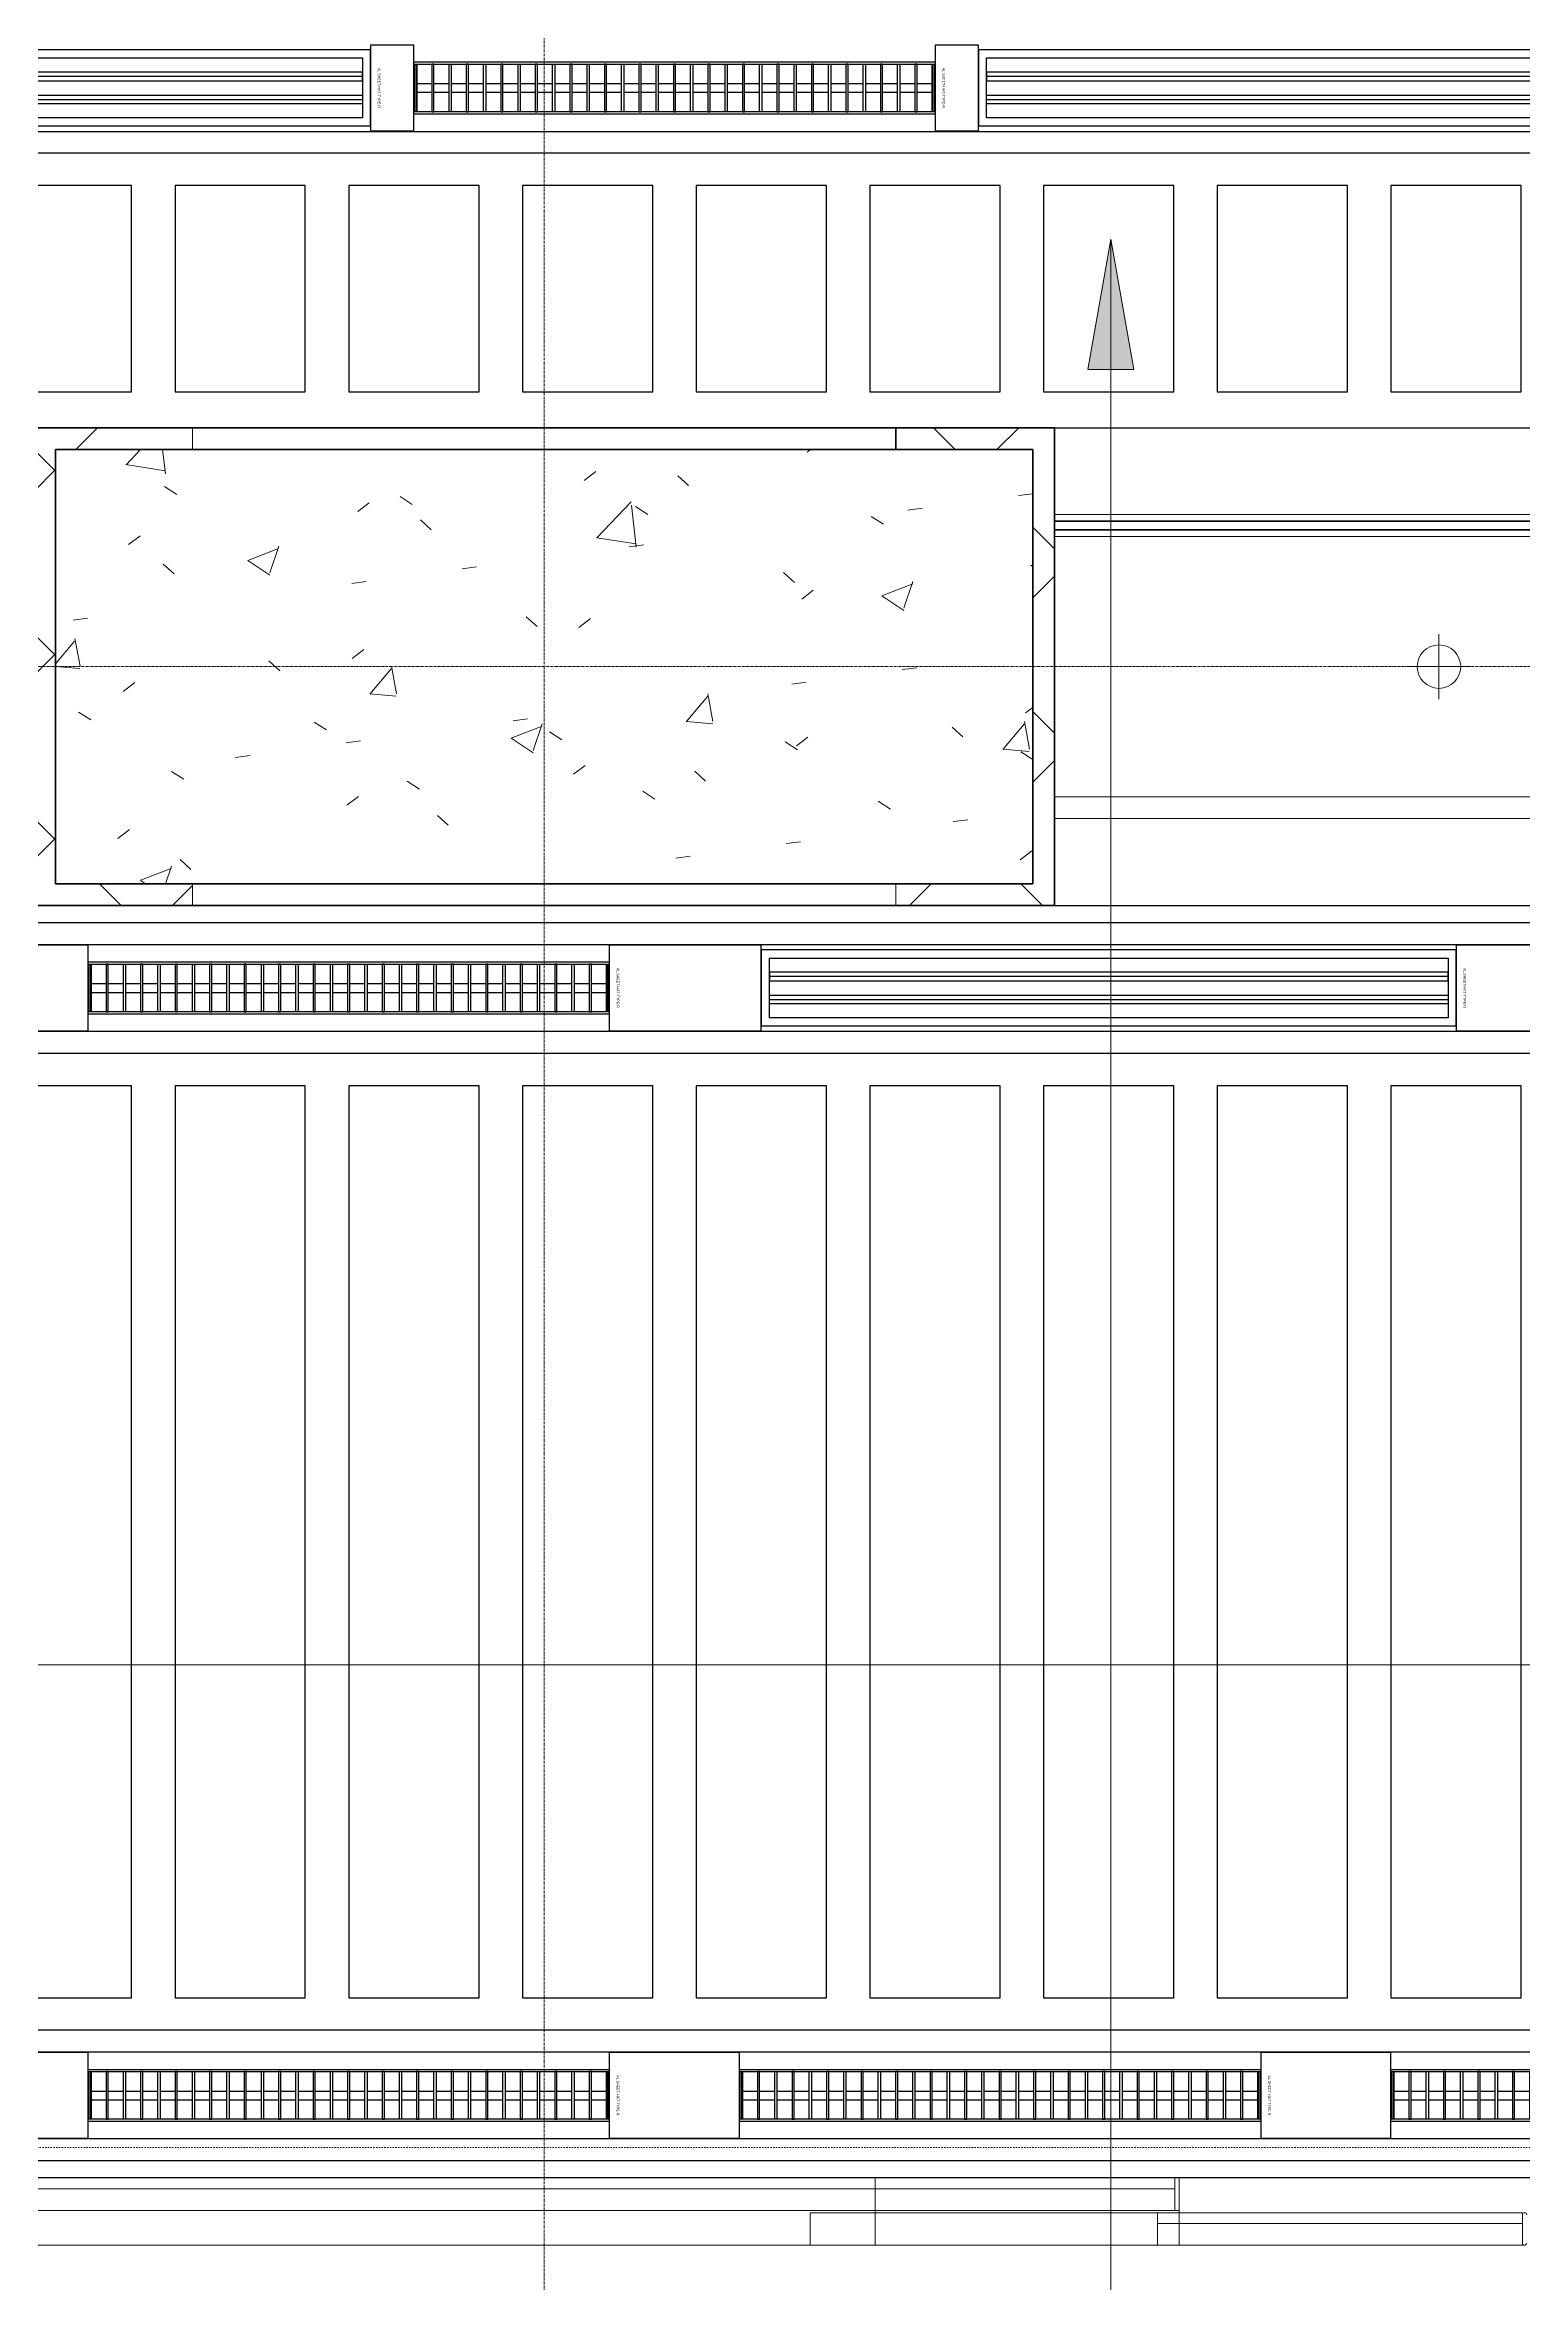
# Model space of a CAD drawing. Header units: millimetres. Extents: x -795739 to -715748, y -34378 to 22353.
# Drawn here: x -780032 to -776628, y -143 to 5011 of the extents above; entities that cross this region are included whole.
import ezdxf
from ezdxf.enums import TextEntityAlignment as Align
from ezdxf.xclip import XClip

# ---------------------------------------------------------------- set-up
doc = ezdxf.new("R2010")
doc.units = ezdxf.units.MM
doc.header["$XCLIPFRAME"] = 0
for name, pattern in [('DASH', [6.35, 3.175, -3.175]), ('DPA_Grid _ Level 100', [10, 5.5, -1.6, 1.3, -1.6]), ('DPA_Hidden 500', [1.4, 0.8, -0.6])]:
    doc.linetypes.add(name, pattern=pattern)
for name, color, linetype in [('000 - WIPEOUT', 250, 'Continuous'), ('001 - ASCESSORIES', 251, 'Continuous'), ('008 - LIGHTING', 1, 'Continuous'), ('A04_TUBE SERIES', 2, 'Continuous'), ('A11_ALU.SOLID SHEET', 2, 'Continuous')]:
    doc.layers.add(name, color=color, linetype=linetype)
for name, color, linetype, lineweight in [('A-ANNO-NOTE', 3, 'Continuous', 25), ('A-COLS', 5, 'Continuous', 70), ('A-COLS-E', 1, 'Continuous', 35), ('A-DETL-GENF', 2, 'Continuous', 9), ('A-GENM', 1, 'Continuous', 9), ('A-GENM-HDLN', 2, 'DPA_Hidden 500', 9), ('A-GLAZ-CURT', 2, 'Continuous', 9), ('A-WALL', 5, 'Continuous', 35), ('A-WALL-FNSH', 2, 'Continuous', 35), ('A-WALL-PATT', 1, 'Continuous', 9), ('E-LITE-EQPM', 2, 'Continuous', 9), ('G-ANNO-TEXT', 3, 'Continuous', 9), ('I-WALL-E', 2, 'Continuous', 35), ('Q-SPCQ', 2, 'Continuous', 9), ('Q-SPCQ-HDLN', 2, 'DASH', 9), ('S-GRID', 251, 'Continuous', 9), ('WALL-E', 2, 'Continuous', 9)]:
    doc.layers.add(name, color=color, linetype=linetype, lineweight=lineweight)
pattern_1 = [(45, (0, 0), (-212.13203, 212.13203), []), (135, (0, 0), (-212.13203, -212.13203), [])]

# ---------------------------------------------------------------- blocks, each defined once
blk = doc.blocks.new('DPA_Speciality_PlatformScreenDoor - Length_135300-12767973-4282-01 ENLARGED LOWER PLATFORM LEVEL - REFLECTED CEILING PLAN - SHEET 3')
at = {"layer": 'A-GENM'}
for p, q in [((60087.5, -250), (59889.7, -250)), ((59889.7, -250), (60087.5, -250)), ((59982.5, -250), (59892.5, -250)), ((59892.5, -250), (59982.5, -250)), ((59992.5, -250), (60082.5, -250)), ((60082.5, -250), (59992.5, -250)), ((60640.3, -330), (60764.1, -330)), ((60650.9, -330), (60704, -330)), ((60700.4, -330), (60753.5, -330)), ((62240.3, -330), (62364.1, -330)), ((62250.9, -330), (62304, -330)), ((62300.4, -330), (62353.5, -330))]:
    blk.add_line(p, q, dxfattribs=at)
at = {"layer": 'A-GENM-HDLN'}
for p, q in [((60387.5, -175), (60387.5, -250)), ((60387.5, -175), (61237.5, -175)), ((61237.5, -250), (61237.5, -175)), ((60387.5, -250), (61237.5, -250))]:
    blk.add_line(p, q, dxfattribs=at)
at = {"layer": 'Q-SPCQ'}
for p, q in [((60437.5, -175), (59597.5, -175)), ((59597.5, -175), (60437.5, -175)), ((59597.5, -175), (59597.5, -225)), ((59597.5, -175), (59597.5, -225)), ((59597.5, -245), (59597.5, -180)), ((59597.5, -180), (59597.5, -245)), ((59627.5, -175), (60407.5, -175)), ((60407.5, -175), (59627.5, -175)), ((60407.5, -175), (59627.5, -175)), ((59627.5, -175), (60407.5, -175)), ((60387.5, -175), (61087.5, -175)), ((60437.5, -225), (60437.5, -175)), ((60437.5, -175), (60437.5, -225)), ((61087.5, -175), (61087.5, -330)), ((61087.5, -175), (63462.5, -175)), ((61087.5, -330), (61087.5, -175)), ((61087.5, -200), (61087.5, -175.9)), ((61087.5, -175.9), (61087.5, -200)), ((61087.5, -305), (61087.5, -200)), ((61087.5, -200), (61087.5, -305)), ((59597.5, -225), (60437.5, -225)), ((60437.5, -225), (59597.5, -225)), ((59597.5, -250), (59597.5, -225)), ((59597.5, -225), (59597.5, -250)), ((60437.5, -225), (59597.5, -225)), ((59597.5, -225), (59597.5, -250)), ((59597.5, -250), (59597.5, -225)), ((59597.5, -225), (60437.5, -225)), ((60437.5, -225), (59597.5, -225)), ((59597.5, -225), (60437.5, -225)), ((59597.5, -250), (60437.5, -250)), ((60437.5, -250), (59597.5, -250)), ((59597.5, -250), (60437.5, -250)), ((60437.5, -250), (59597.5, -250)), ((60407.5, -225), (59627.5, -225)), ((59627.5, -225), (60407.5, -225)), ((59627.5, -225), (60407.5, -225)), ((60407.5, -225), (59627.5, -225)), ((60387.5, -225), (59647.5, -225)), ((59647.5, -225), (60387.5, -225)), ((60387.5, -225), (59647.5, -225)), ((59647.5, -225), (60387.5, -225)), ((60387.5, -250), (59647.5, -250)), ((59647.5, -250), (60387.5, -250)), ((60387.5, -250), (59647.5, -250)), ((59647.5, -250), (60387.5, -250)), ((60387.5, -305), (60387.5, -250)), ((60387.5, -250), (60387.5, -330)), ((60397.5, -255), (60387.5, -255)), ((60387.5, -255), (60387.5, -330)), ((60387.5, -330), (60387.5, -255)), ((60387.5, -255), (60397.5, -255)), ((60397.5, -330), (60397.5, -255)), ((60397.5, -255), (60397.5, -330)), ((61087.5, -255), (60397.5, -255)), ((60397.5, -255), (61087.5, -255)), ((60397.5, -255), (60397.5, -305)), ((60397.5, -255), (60397.5, -305)), ((60437.5, -225), (60437.5, -250)), ((60437.5, -225), (60437.5, -250)), ((60437.5, -250), (60437.5, -225)), ((60437.5, -225), (60437.5, -250)), ((60447.5, -255), (61027.5, -255)), ((61027.5, -255), (60447.5, -255)), ((61037.5, -255), (60447.5, -255)), ((60447.5, -255), (61037.5, -255)), ((63462.5, -255), (61087.5, -255)), ((61087.5, -255), (63462.5, -255)), ((61087.5, -255), (61087.5, -305)), ((61087.5, -255), (61087.5, -305)), ((61087.5, -305), (61087.5, -255)), ((61087.5, -255), (61087.5, -305)), ((63412.5, -255), (61137.5, -255)), ((61137.5, -255), (63412.5, -255)), ((61147.5, -255), (63402.5, -255)), ((63402.5, -255), (61147.5, -255)), ((60387.5, -329.1), (60387.5, -305)), ((61087.5, -305), (60397.5, -305)), ((60397.5, -305), (61077.5, -305)), ((60397.5, -305), (60397.5, -330)), ((60397.5, -305), (60397.5, -330)), ((60397.5, -305), (61077.5, -305)), ((61077.5, -305), (60397.5, -305)), ((60397.5, -330), (60397.5, -305)), ((60397.5, -305), (60397.5, -330)), ((61087.5, -305), (60397.5, -305)), ((60397.5, -305), (61087.5, -305)), ((61027.5, -305), (60447.5, -305)), ((60447.5, -305), (61027.5, -305)), ((61027.5, -305), (60447.5, -305)), ((60447.5, -305), (61027.5, -305)), ((61037.5, -305), (60447.5, -305)), ((60447.5, -305), (61037.5, -305)), ((60447.5, -305), (61027.5, -305)), ((61027.5, -305), (60447.5, -305)), ((61077.5, -305), (61087.5, -305)), ((61087.5, -329.1), (61087.5, -305)), ((63462.5, -305), (61087.5, -305)), ((61087.5, -305), (61097.5, -305)), ((61087.5, -330), (61087.5, -305)), ((61087.5, -305), (61087.5, -330)), ((63462.5, -305), (61087.5, -305)), ((61087.5, -305), (63462.5, -305)), ((61087.5, -305), (61087.5, -329.1)), ((61087.5, -330), (61087.5, -305)), ((61087.5, -305), (61087.5, -330)), ((61097.5, -305), (63452.5, -305)), ((61097.5, -305), (63452.5, -305)), ((63452.5, -305), (61097.5, -305)), ((63412.5, -305), (61137.5, -305)), ((61137.5, -305), (63412.5, -305)), ((63402.5, -305), (61147.5, -305)), ((61147.5, -305), (63402.5, -305)), ((63402.5, -305), (61147.5, -305)), ((61147.5, -305), (63402.5, -305)), ((61147.5, -305), (63402.5, -305)), ((63402.5, -305), (61147.5, -305)), ((60387.5, -330), (61087.5, -330)), ((60387.5, -330), (60397.5, -330)), ((60397.5, -330), (60387.5, -330)), ((61077.5, -330), (60397.5, -330)), ((60397.5, -330), (61087.5, -330)), ((60397.5, -330), (61077.5, -330)), ((61077.5, -330), (60397.5, -330)), ((61027.5, -330), (60447.5, -330)), ((60447.5, -330), (61027.5, -330)), ((61027.5, -330), (60447.5, -330)), ((60447.5, -330), (61027.5, -330)), ((61087.5, -330), (61077.5, -330)), ((61087.5, -330), (63462.5, -330)), ((61097.5, -330), (61087.5, -330)), ((61087.5, -330), (63462.5, -330)), ((63452.5, -330), (61097.5, -330)), ((61097.5, -330), (63452.5, -330)), ((63452.5, -330), (61097.5, -330)), ((63402.5, -330), (61147.5, -330)), ((61147.5, -330), (63402.5, -330)), ((63402.5, -330), (61147.5, -330)), ((61147.5, -330), (63402.5, -330))]:
    blk.add_line(p, q, dxfattribs=at)
for centre, start, end in [((59592.5, -180), 0, 180), ((59592.5, -180), 0, 45), ((59592.5, -245), 180, 360), ((59592.5, -245), 330, 360)]:
    blk.add_arc(centre, 5, start, end, dxfattribs=at)
at = {"layer": 'Q-SPCQ-HDLN'}
for p, q in [((73451.3, -330), (3946, -330)), ((73451.3, -400), (3946, -400))]:
    blk.add_line(p, q, dxfattribs=at)
blk = doc.blocks.new('DPA_AN_Section Line - UP-Left-16619322-4282-01 ENLARGED LOWER PLATFORM LEVEL - REFLECTED CEILING PLAN - SHEET 3')
at = {"layer": 'A-ANNO-NOTE', "lineweight": 9}
blk.add_line((7.5, 0), (177, 0), dxfattribs=at)
blk = doc.blocks.new('*U1241')
at = {"layer": 'S-GRID', "linetype": 'DPA_Grid _ Level 100'}
for p, q in [((0, -21374.7), (0, 16961.2)), ((57901.1, 0), (-15767.8, 0))]:
    blk.add_line(p, q, dxfattribs=at)
blk = doc.blocks.new('System Panel - DPA-AR_Metal Ceiling Rectangular Panel-13139266-4282-01 ENLARGED LOWER PLATFORM LEVEL - REFLECTED CEILING PLAN - SHEET 3')
at = {"layer": 'A-GLAZ-CURT'}
for p, q in [((-786982.4, 4129), (-789107.4, 4129)), ((-789107.4, 4129), (-786982.4, 4129)), ((-786982.4, 3929), (-786982.4, 4129)), ((-786982.4, 4129), (-786982.4, 3929)), ((-789107.3, 3929), (-786982.4, 3929)), ((-786982.4, 3929), (-789107.3, 3929))]:
    blk.add_line(p, q, dxfattribs=at)
blk = doc.blocks.new('System Panel - DPA-AR_Metal Ceiling Rectangular Panel-V19-4282-01 ENLARGED LOWER PLATFORM LEVEL - REFLECTED CEILING PLAN - SHEET 3')
at = {"layer": 'A-GLAZ-CURT'}
for p, q in [((-786982.4, 3229), (-789107.3, 3229)), ((-789107.3, 3229), (-786982.4, 3229)), ((-786982.4, 3029), (-786982.4, 3229)), ((-786982.4, 3229), (-786982.4, 3029)), ((-789107.4, 3029), (-786982.4, 3029)), ((-786982.4, 3029), (-789107.4, 3029))]:
    blk.add_line(p, q, dxfattribs=at)
blk = doc.blocks.new('System Panel - DPA-AR_Metal Ceiling Rectangular Panel-13139320-4282-01 ENLARGED LOWER PLATFORM LEVEL - REFLECTED CEILING PLAN - SHEET 3')
at = {"layer": 'A-GLAZ-CURT'}
for p, q in [((-786982.4, 3879), (-789107.3, 3879)), ((-789107.3, 3879), (-786982.4, 3879)), ((-786982.4, 3279), (-786982.4, 3879)), ((-786982.4, 3879), (-786982.4, 3279)), ((-789107.3, 3279), (-786982.4, 3279)), ((-786982.4, 3279), (-789107.3, 3279))]:
    blk.add_line(p, q, dxfattribs=at)
blk = doc.blocks.new('*U553')
at = {"layer": 'A-GLAZ-CURT'}
for name in ['System Panel - DPA-AR_Metal Ceiling Rectangular Panel-13139266-4282-01 ENLARGED LOWER PLATFORM LEVEL - REFLECTED CEILING PLAN - SHEET 3', 'System Panel - DPA-AR_Metal Ceiling Rectangular Panel-13139320-4282-01 ENLARGED LOWER PLATFORM LEVEL - REFLECTED CEILING PLAN - SHEET 3', 'System Panel - DPA-AR_Metal Ceiling Rectangular Panel-V19-4282-01 ENLARGED LOWER PLATFORM LEVEL - REFLECTED CEILING PLAN - SHEET 3']:
    blk.add_blockref(name, (790282.4, -3579), dxfattribs=at)
blk = doc.blocks.new('*U668')
at = {"layer": '001 - ASCESSORIES', "color": 0, "linetype": 'ByBlock'}
blk.add_lwpolyline([(800, 87.5), (-800, 87.5), (-800, -87.5), (800, -87.5)], close=True, dxfattribs=at)
at = {"layer": '001 - ASCESSORIES', "linetype": 'ByBlock'}
for points in [[(-781.5, 69), (781.5, 69), (781.5, -69), (-781.5, -69)], [(781.5, 36.3), (-781.5, 36.3), (-781.5, 16.3), (781.5, 16.3)], [(-781.5, -16.3), (781.5, -16.3), (781.5, -36.3), (-781.5, -36.3)]]:
    blk.add_lwpolyline(points, close=True, dxfattribs=at)
for points in [[(781.5, 26.3), (-781.5, 26.3)], [(-781.5, -26.3), (781.5, -26.3)]]:
    blk.add_lwpolyline(points, dxfattribs=at)
blk = doc.blocks.new('*U666')
at = {"color": 1}
blk.add_wipeout([(600, -60), (-600, -60), (-600, 60), (600, 60)], dxfattribs=at).dxf.layer = '000 - WIPEOUT'
at = {"layer": '001 - ASCESSORIES', "color": 0}
blk.add_lwpolyline([(600, -60), (-600, -60), (-600, 60), (600, 60)], close=True, dxfattribs=at)
at = {"layer": '001 - ASCESSORIES'}
for points in [[(-593.5, -55), (-598.5, -55), (-598.5, 55), (-593.5, 55)], [(595, -55), (-595, -55), (-595, 55), (595, 55)], [(-558.8, -55), (-553.8, -55), (-553.8, 55), (-558.8, 55)], [(-514, -55), (-519, -55), (-519, 55), (-514, 55)], [(-479.3, -55), (-474.3, -55), (-474.3, 55), (-479.3, 55)], [(-434.6, -55), (-439.6, -55), (-439.6, 55), (-434.6, 55)], [(-399.8, -55), (-394.8, -55), (-394.8, 55), (-399.8, 55)], [(-355.1, -55), (-360.1, -55), (-360.1, 55), (-355.1, 55)], [(-320.4, -55), (-315.4, -55), (-315.4, 55), (-320.4, 55)], [(-275.6, -55), (-280.6, -55), (-280.6, 55), (-275.6, 55)], [(-240.9, -55), (-235.9, -55), (-235.9, 55), (-240.9, 55)], [(-196.2, -55), (-201.2, -55), (-201.2, 55), (-196.2, 55)], [(-161.4, -55), (-156.4, -55), (-156.4, 55), (-161.4, 55)], [(-116.7, -55), (-121.7, -55), (-121.7, 55), (-116.7, 55)], [(-82, -55), (-77, -55), (-77, 55), (-82, 55)], [(-37.2, -55), (-42.2, -55), (-42.2, 55), (-37.2, 55)], [(-2.5, -55), (2.5, -55), (2.5, 55), (-2.5, 55)], [(42.2, -55), (37.2, -55), (37.2, 55), (42.2, 55)], [(77, -55), (82, -55), (82, 55), (77, 55)], [(121.7, -55), (116.7, -55), (116.7, 55), (121.7, 55)], [(156.4, -55), (161.4, -55), (161.4, 55), (156.4, 55)], [(201.2, -55), (196.2, -55), (196.2, 55), (201.2, 55)], [(235.9, -55), (240.9, -55), (240.9, 55), (235.9, 55)], [(280.6, -55), (275.6, -55), (275.6, 55), (280.6, 55)], [(315.4, -55), (320.4, -55), (320.4, 55), (315.4, 55)], [(360.1, -55), (355.1, -55), (355.1, 55), (360.1, 55)], [(394.8, -55), (399.8, -55), (399.8, 55), (394.8, 55)], [(439.6, -55), (434.6, -55), (434.6, 55), (439.6, 55)], [(474.3, -55), (479.3, -55), (479.3, 55), (474.3, 55)], [(519, -55), (514, -55), (514, 55), (519, 55)], [(553.8, -55), (558.8, -55), (558.8, 55), (553.8, 55)], [(598.5, -55), (593.5, -55), (593.5, 55), (598.5, 55)]]:
    blk.add_lwpolyline(points, close=True, dxfattribs=at)
for points in [[(-593.5, 10), (-558.8, 10)], [(-553.8, 10), (-519, 10)], [(-514, 10), (-479.3, 10)], [(-474.3, 10), (-439.6, 10)], [(-434.6, 10), (-399.8, 10)], [(-394.8, 10), (-360.1, 10)], [(-355.1, 10), (-320.4, 10)], [(-315.4, 10), (-280.6, 10)], [(-275.6, 10), (-240.9, 10)], [(-235.9, 10), (-201.2, 10)], [(-196.2, 10), (-161.4, 10)], [(-156.4, 10), (-121.7, 10)], [(-116.7, 10), (-82, 10)], [(-77, 10), (-42.2, 10)], [(-37.2, 10), (-2.5, 10)], [(2.5, 10), (37.2, 10)], [(42.2, 10), (77, 10)], [(82, 10), (116.7, 10)], [(121.7, 10), (156.4, 10)], [(161.4, 10), (196.2, 10)], [(201.2, 10), (235.9, 10)], [(240.9, 10), (275.6, 10)], [(280.6, 10), (315.4, 10)], [(320.4, 10), (355.1, 10)], [(360.1, 10), (394.8, 10)], [(399.8, 10), (434.6, 10)], [(439.6, 10), (474.3, 10)], [(479.3, 10), (514, 10)], [(519, 10), (553.8, 10)], [(558.8, 10), (593.5, 10)], [(-593.5, -10), (-558.8, -10)], [(-553.8, -10), (-519, -10)], [(-514, -10), (-479.3, -10)], [(-474.3, -10), (-439.6, -10)], [(-434.6, -10), (-399.8, -10)], [(-394.8, -10), (-360.1, -10)], [(-355.1, -10), (-320.4, -10)], [(-315.4, -10), (-280.6, -10)], [(-275.6, -10), (-240.9, -10)], [(-235.9, -10), (-201.2, -10)], [(-196.2, -10), (-161.4, -10)], [(-156.4, -10), (-121.7, -10)], [(-116.7, -10), (-82, -10)], [(-77, -10), (-42.2, -10)], [(-37.2, -10), (-2.5, -10)], [(2.5, -10), (37.2, -10)], [(42.2, -10), (77, -10)], [(82, -10), (116.7, -10)], [(121.7, -10), (156.4, -10)], [(161.4, -10), (196.2, -10)], [(201.2, -10), (235.9, -10)], [(240.9, -10), (275.6, -10)], [(280.6, -10), (315.4, -10)], [(320.4, -10), (355.1, -10)], [(360.1, -10), (394.8, -10)], [(399.8, -10), (434.6, -10)], [(439.6, -10), (474.3, -10)], [(479.3, -10), (514, -10)], [(519, -10), (553.8, -10)], [(558.8, -10), (593.5, -10)]]:
    blk.add_lwpolyline(points, dxfattribs=at)
blk = doc.blocks.new('*U682')
blk.add_attdef('EXTR.OVL-LENGTH_', (-25, -59.1), '', height=5)
blk.add_wipeout([(-25, 0), (25, 0), (25, 9230.4), (-25, 9230.4)]).dxf.layer = '000 - WIPEOUT'
at = {"layer": 'A04_TUBE SERIES', "color": 0}
blk.add_lwpolyline([(-25, 0), (25, 0), (25, 9230.4), (-25, 9230.4)], close=True, dxfattribs=at)
blk = doc.blocks.new('*U920')
at = {"layer": 'A11_ALU.SOLID SHEET', "color": 0}
blk.add_lwpolyline([(300, -98.8), (300, 98.8), (0, 98.8), (0, -98.8)], close=True, dxfattribs=at)
at = {"layer": 'Defpoints', "color": 250}
blk.add_point((0, 0), dxfattribs=at)
blk.add_text('AL.SHEET-HAT-TYPE-R', height=6, rotation=270, dxfattribs=at).set_placement((15, 0), align=Align.BOTTOM_CENTER)
blk = doc.blocks.new('*U919')
at = {"layer": 'A11_ALU.SOLID SHEET', "color": 0}
blk.add_lwpolyline([(350, -98.8), (350, 98.8), (0, 98.8), (0, -98.8)], close=True, dxfattribs=at)
at = {"layer": 'Defpoints', "color": 250}
blk.add_point((0, 0), dxfattribs=at)
blk.add_text('AL.SHEET-HAT-TYPE-R', height=6, rotation=270, dxfattribs=at).set_placement((15, 0), align=Align.BOTTOM_CENTER)
blk = doc.blocks.new('*U925')
blk.add_attdef('EXTR.OVL-LENGTH_', (-25, -59.1), '', height=5)
blk.add_wipeout([(-25, 0), (25, 0), (25, 67400), (-25, 67400)]).dxf.layer = '000 - WIPEOUT'
at = {"layer": 'A04_TUBE SERIES', "color": 0}
blk.add_lwpolyline([(-25, 0), (25, 0), (25, 67400), (-25, 67400)], close=True, dxfattribs=at)
blk = doc.blocks.new('*U926')
blk.add_attdef('EXTR.OVL-LENGTH_', (-25, -59.1), '', height=5)
blk.add_wipeout([(-25, 0), (25, 0), (25, 67400), (-25, 67400)]).dxf.layer = '000 - WIPEOUT'
at = {"layer": 'A04_TUBE SERIES', "color": 0}
blk.add_lwpolyline([(-25, 0), (25, 0), (25, 67400), (-25, 67400)], close=True, dxfattribs=at)
blk = doc.blocks.new('*U927')
blk.add_attdef('EXTR.OVL-LENGTH_', (-25, -59.1), '', height=5)
blk.add_wipeout([(-25, 0), (25, 0), (25, 67400), (-25, 67400)]).dxf.layer = '000 - WIPEOUT'
at = {"layer": 'A04_TUBE SERIES', "color": 0}
blk.add_lwpolyline([(-25, 0), (25, 0), (25, 67400), (-25, 67400)], close=True, dxfattribs=at)
blk = doc.blocks.new('*U928')
blk.add_attdef('EXTR.OVL-LENGTH_', (-25, -59.1), '', height=5)
blk.add_wipeout([(-25, 0), (25, 0), (25, 67400), (-25, 67400)]).dxf.layer = '000 - WIPEOUT'
at = {"layer": 'A04_TUBE SERIES', "color": 0}
blk.add_lwpolyline([(-25, 0), (25, 0), (25, 67400), (-25, 67400)], close=True, dxfattribs=at)
blk = doc.blocks.new('*U929')
at = {"color": 3}
for points in [[(-1050, 29150), (1050, 29150), (1050, 28850), (-1050, 28850)], [(-1050, 28750), (1050, 28750), (1050, 28450), (-1050, 28450)], [(-1050, 28350), (1050, 28350), (1050, 28050), (-1050, 28050)], [(-1050, 27950), (1050, 27950), (1050, 27650), (-1050, 27650)], [(-1050, 27550), (1050, 27550), (1050, 27250), (-1050, 27250)], [(-1050, 27150), (1050, 27150), (1050, 26850), (-1050, 26850)], [(-1050, 26750), (1050, 26750), (1050, 26450), (-1050, 26450)], [(-1050, 26350), (1050, 26350), (1050, 26050), (-1050, 26050)], [(-1050, 25950), (1050, 25950), (1050, 25650), (-1050, 25650)]]:
    blk.add_wipeout(points, dxfattribs=at).dxf.layer = '000 - WIPEOUT'
at = {"layer": 'A11_ALU.SOLID SHEET', "color": 0, "linetype": 'ByBlock'}
for points in [[(-1050, 28850), (1050, 28850), (1050, 29150), (-1050, 29150)], [(-1050, 28450), (1050, 28450), (1050, 28750), (-1050, 28750)], [(-1050, 28050), (1050, 28050), (1050, 28350), (-1050, 28350)], [(-1050, 27650), (1050, 27650), (1050, 27950), (-1050, 27950)], [(-1050, 27250), (1050, 27250), (1050, 27550), (-1050, 27550)], [(-1050, 26850), (1050, 26850), (1050, 27150), (-1050, 27150)], [(-1050, 26450), (1050, 26450), (1050, 26750), (-1050, 26750)], [(-1050, 26050), (1050, 26050), (1050, 26350), (-1050, 26350)], [(-1050, 25650), (1050, 25650), (1050, 25950), (-1050, 25950)]]:
    blk.add_lwpolyline(points, close=True, dxfattribs=at)
blk = doc.blocks.new('*U939')
at = {"color": 3}
for points in [[(-237.5, -50), (237.5, -50), (237.5, -350), (-237.5, -350)], [(-237.5, -450), (237.5, -450), (237.5, -750), (-237.5, -750)], [(-237.5, -850), (237.5, -850), (237.5, -1150), (-237.5, -1150)], [(-237.5, -1250), (237.5, -1250), (237.5, -1550), (-237.5, -1550)], [(-237.5, -1650), (237.5, -1650), (237.5, -1950), (-237.5, -1950)], [(-237.5, -2050), (237.5, -2050), (237.5, -2350), (-237.5, -2350)], [(-237.5, -2450), (237.5, -2450), (237.5, -2750), (-237.5, -2750)], [(-237.5, -2850), (237.5, -2850), (237.5, -3150), (-237.5, -3150)], [(-237.5, -3250), (237.5, -3250), (237.5, -3550), (-237.5, -3550)]]:
    blk.add_wipeout(points, dxfattribs=at).dxf.layer = '000 - WIPEOUT'
at = {"layer": 'A11_ALU.SOLID SHEET', "color": 0, "linetype": 'ByBlock'}
for points in [[(-237.5, -350), (237.5, -350), (237.5, -50), (-237.5, -50)], [(-237.5, -750), (237.5, -750), (237.5, -450), (-237.5, -450)], [(-237.5, -1150), (237.5, -1150), (237.5, -850), (-237.5, -850)], [(-237.5, -1550), (237.5, -1550), (237.5, -1250), (-237.5, -1250)], [(-237.5, -1950), (237.5, -1950), (237.5, -1650), (-237.5, -1650)], [(-237.5, -2350), (237.5, -2350), (237.5, -2050), (-237.5, -2050)], [(-237.5, -2750), (237.5, -2750), (237.5, -2450), (-237.5, -2450)], [(-237.5, -3150), (237.5, -3150), (237.5, -2850), (-237.5, -2850)], [(-237.5, -3550), (237.5, -3550), (237.5, -3250), (-237.5, -3250)]]:
    blk.add_lwpolyline(points, close=True, dxfattribs=at)
blk = doc.blocks.new('*U933')
at = {"layer": 'A11_ALU.SOLID SHEET', "color": 0}
blk.add_lwpolyline([(100, -98.8), (100, 98.8), (0, 98.8), (0, -98.8)], close=True, dxfattribs=at)
at = {"layer": 'Defpoints', "color": 250}
blk.add_point((0, 0), dxfattribs=at)
blk.add_text('AL.SHEET-HAT-TYPE-R', height=6, rotation=270, dxfattribs=at).set_placement((15, 0), align=Align.BOTTOM_CENTER)
blk = doc.blocks.new('*U1025')
blk.add_lwpolyline([(-38349, 4315), (-38349, 2757.5), (-41450, 2757.5), (-41450, 4315), (-49246.8, 4315), (-49246.8, 550), (-30509.1, 550), (-30509.1, 4315), (-38349, 4315)])
blk.add_lwpolyline([(-107450, -550), (27650, -550), (27650, -3480), (-107450, -3480)], close=True)
at = {"layer": '008 - LIGHTING'}
for p in [(-35400, 1332.5), (-32400, 1332.5), (-32900, -740), (-32900, -740), (-32900, -740)]:
    blk.add_blockref('*U668', p, dxfattribs=at)
at = {"layer": 'A11_ALU.SOLID SHEET', "color": 1}
for p, rotation in [((-34600, 1332.5), 359.9999999998249), ((-33300, 1332.5), 1.507287763536855e-10)]:
    blk.add_blockref('*U933', p, dxfattribs=dict(at, rotation=rotation))
for name, p in [('*U919', (-35600, -740)), ('*U919', (-34050, -740)), ('*U919', (-32100, -740)), ('*U920', (-35550, -3290)), ('*U920', (-34050, -3290)), ('*U920', (-32550, -3290))]:
    blk.add_blockref(name, p, dxfattribs=at)
at = {"layer": '008 - LIGHTING'}
for p in [(-33900, 1332.5), (-34650, -740), (-34650, -3290), (-33150, -3290), (-31650, -3290)]:
    blk.add_blockref('*U666', p, dxfattribs=at)
at = {"layer": 'A04_TUBE SERIES', "linetype": 'ByBlock', "xscale": -1, "rotation": 270}
blk.add_blockref('*U682', (-39839.5, 1207.5), dxfattribs=at)
at = {"layer": 'A04_TUBE SERIES', "linetype": 'ByBlock', "rotation": 270}
for name, p in [('*U926', (-39850, -615)), ('*U925', (-39850, -865)), ('*U928', (-39850, -3165)), ('*U927', (-39850, -3415))]:
    blk.add_blockref(name, p, dxfattribs=at)
at = {"layer": 'A11_ALU.SOLID SHEET', "linetype": 'ByBlock', "rotation": 90}
for name, p in [('*U939', (-35500, 870)), ('*U929', (-6300, -2015))]:
    blk.add_blockref(name, p, dxfattribs=at)
at = {"layer": '008 - LIGHTING'}
for p in [(-34650, -740), (-34650, -3290), (-33150, -3290), (-31650, -3290)]:
    blk.add_blockref('*U666', p, dxfattribs=at)
for p in [(-34650, -740), (-34650, -3290), (-33150, -3290), (-31650, -3290)]:
    blk.add_blockref('*U666', p, dxfattribs=at)
blk = doc.blocks.new('DPA_Speciality_PlatformScreenDoor - Length_135300-12767973-4180-01 LOWER PLATFORM LEVEL - REFLECTED CEILING PLAN')
at = {"layer": 'A-GENM'}
for p, q in [((59982.5, -250), (59892.5, -250)), ((59892.5, -250), (59982.5, -250)), ((60087.5, -250), (59897.4, -250)), ((59897.4, -250), (60087.5, -250)), ((59992.5, -250), (60082.5, -250)), ((60082.5, -250), (59992.5, -250)), ((60640.3, -330), (60764.1, -330)), ((60650.9, -330), (60704, -330)), ((60700.4, -330), (60753.5, -330)), ((62240.3, -330), (62364.1, -330)), ((62250.9, -330), (62304, -330)), ((62300.4, -330), (62353.5, -330))]:
    blk.add_line(p, q, dxfattribs=at)
at = {"layer": 'A-GENM-HDLN'}
for p, q in [((60387.5, -175), (60387.5, -250)), ((60387.5, -175), (61237.5, -175)), ((61237.5, -250), (61237.5, -175)), ((60387.5, -250), (61237.5, -250))]:
    blk.add_line(p, q, dxfattribs=at)
at = {"layer": 'Q-SPCQ'}
for p, q in [((60437.5, -175), (59597.5, -175)), ((59597.5, -175), (60437.5, -175)), ((59597.5, -175), (59597.5, -225)), ((59597.5, -175), (59597.5, -225)), ((59597.5, -245), (59597.5, -180)), ((59597.5, -180), (59597.5, -245)), ((59627.5, -175), (60407.5, -175)), ((60407.5, -175), (59627.5, -175)), ((60407.5, -175), (59627.5, -175)), ((59627.5, -175), (60407.5, -175)), ((60387.5, -175), (61087.5, -175)), ((60437.5, -225), (60437.5, -175)), ((60437.5, -175), (60437.5, -225)), ((61087.5, -175), (61087.5, -330)), ((61087.5, -175), (63462.5, -175)), ((61087.5, -330), (61087.5, -175)), ((61087.5, -200), (61087.5, -187.5)), ((61087.5, -187.5), (61087.5, -200)), ((61087.5, -305), (61087.5, -200)), ((61087.5, -200), (61087.5, -305)), ((59597.5, -225), (60437.5, -225)), ((60437.5, -225), (59597.5, -225)), ((59597.5, -250), (59597.5, -225)), ((59597.5, -225), (59597.5, -250)), ((60437.5, -225), (59597.5, -225)), ((59597.5, -225), (59597.5, -250)), ((59597.5, -250), (59597.5, -225)), ((59597.5, -225), (60437.5, -225)), ((60437.5, -225), (59597.5, -225)), ((59597.5, -225), (60437.5, -225)), ((59597.5, -250), (60437.5, -250)), ((60437.5, -250), (59597.5, -250)), ((59597.5, -250), (60437.5, -250)), ((60437.5, -250), (59597.5, -250)), ((60407.5, -225), (59627.5, -225)), ((59627.5, -225), (60407.5, -225)), ((59627.5, -225), (60407.5, -225)), ((60407.5, -225), (59627.5, -225)), ((60387.5, -225), (59647.5, -225)), ((59647.5, -225), (60387.5, -225)), ((60387.5, -225), (59647.5, -225)), ((59647.5, -225), (60387.5, -225)), ((60387.5, -250), (59647.5, -250)), ((59647.5, -250), (60387.5, -250)), ((60387.5, -250), (59647.5, -250)), ((59647.5, -250), (60387.5, -250)), ((60387.5, -305), (60387.5, -250)), ((60387.5, -250), (60387.5, -330)), ((60397.5, -255), (60387.5, -255)), ((60387.5, -255), (60387.5, -330)), ((60387.5, -330), (60387.5, -255)), ((60387.5, -255), (60397.5, -255)), ((60397.5, -330), (60397.5, -255)), ((60397.5, -255), (60397.5, -330)), ((61087.5, -255), (60397.5, -255)), ((60397.5, -255), (61087.5, -255)), ((60397.5, -255), (60397.5, -305)), ((60397.5, -255), (60397.5, -305)), ((60437.5, -225), (60437.5, -250)), ((60437.5, -225), (60437.5, -250)), ((60437.5, -250), (60437.5, -225)), ((60437.5, -225), (60437.5, -250)), ((60447.5, -255), (61027.5, -255)), ((61027.5, -255), (60447.5, -255)), ((61037.5, -255), (60447.5, -255)), ((60447.5, -255), (61037.5, -255)), ((63462.5, -255), (61087.5, -255)), ((61087.5, -255), (63462.5, -255)), ((61087.5, -255), (61087.5, -305)), ((61087.5, -255), (61087.5, -305)), ((61087.5, -305), (61087.5, -255)), ((61087.5, -255), (61087.5, -305)), ((63412.5, -255), (61137.5, -255)), ((61137.5, -255), (63412.5, -255)), ((61147.5, -255), (63402.5, -255)), ((63402.5, -255), (61147.5, -255)), ((60387.5, -317.5), (60387.5, -305)), ((61087.5, -305), (60397.5, -305)), ((60397.5, -305), (61077.5, -305)), ((60397.5, -305), (60397.5, -330)), ((60397.5, -305), (60397.5, -330)), ((60397.5, -305), (61077.5, -305)), ((61077.5, -305), (60397.5, -305)), ((60397.5, -330), (60397.5, -305)), ((60397.5, -305), (60397.5, -330)), ((61087.5, -305), (60397.5, -305)), ((60397.5, -305), (61087.5, -305)), ((61027.5, -305), (60447.5, -305)), ((60447.5, -305), (61027.5, -305)), ((61027.5, -305), (60447.5, -305)), ((60447.5, -305), (61027.5, -305)), ((61037.5, -305), (60447.5, -305)), ((60447.5, -305), (61037.5, -305)), ((60447.5, -305), (61027.5, -305)), ((61027.5, -305), (60447.5, -305)), ((61077.5, -305), (61087.5, -305)), ((61087.5, -317.5), (61087.5, -305)), ((63462.5, -305), (61087.5, -305)), ((61087.5, -305), (61097.5, -305)), ((61087.5, -330), (61087.5, -305)), ((61087.5, -305), (61087.5, -330)), ((63462.5, -305), (61087.5, -305)), ((61087.5, -305), (63462.5, -305)), ((61087.5, -305), (61087.5, -317.5)), ((61087.5, -330), (61087.5, -305)), ((61087.5, -305), (61087.5, -330)), ((61097.5, -305), (63452.5, -305)), ((61097.5, -305), (63452.5, -305)), ((63452.5, -305), (61097.5, -305)), ((63412.5, -305), (61137.5, -305)), ((61137.5, -305), (63412.5, -305)), ((63402.5, -305), (61147.5, -305)), ((61147.5, -305), (63402.5, -305)), ((63402.5, -305), (61147.5, -305)), ((61147.5, -305), (63402.5, -305)), ((61147.5, -305), (63402.5, -305)), ((63402.5, -305), (61147.5, -305)), ((60387.5, -330), (61087.5, -330)), ((60387.5, -330), (60397.5, -330)), ((60397.5, -330), (60387.5, -330)), ((61077.5, -330), (60397.5, -330)), ((60397.5, -330), (61087.5, -330)), ((60397.5, -330), (61077.5, -330)), ((61077.5, -330), (60397.5, -330)), ((61027.5, -330), (60447.5, -330)), ((60447.5, -330), (61027.5, -330)), ((61027.5, -330), (60447.5, -330)), ((60447.5, -330), (61027.5, -330)), ((61087.5, -330), (61077.5, -330)), ((61087.5, -330), (63462.5, -330)), ((61097.5, -330), (61087.5, -330)), ((61087.5, -330), (63462.5, -330)), ((63452.5, -330), (61097.5, -330)), ((61097.5, -330), (63452.5, -330)), ((63452.5, -330), (61097.5, -330)), ((63402.5, -330), (61147.5, -330)), ((61147.5, -330), (63402.5, -330)), ((63402.5, -330), (61147.5, -330)), ((61147.5, -330), (63402.5, -330))]:
    blk.add_line(p, q, dxfattribs=at)
for centre, start, end in [((59592.5, -180), 0, 180), ((59592.5, -180), 0, 180), ((59592.5, -245), 180, 360), ((59592.5, -245), 180, 360)]:
    blk.add_arc(centre, 5, start, end, dxfattribs=at)
at = {"layer": 'Q-SPCQ-HDLN'}
for p, q in [((135200, -330), (-100, -330)), ((135200, -400), (-100, -400))]:
    blk.add_line(p, q, dxfattribs=at)
blk = doc.blocks.new('LGF_DL_SAA_LowPower_DL1a - LGF_DL_SAA_LowPower_DL1a-8832329-4180-01 LOWER PLATFORM LEVEL - REFLECTED CEILING PLAN')
at = {"layer": 'A-DETL-GENF'}
for p, q in [((0, 75), (0, -75)), ((72.5, 0), (-72.5, 0))]:
    blk.add_line(p, q, dxfattribs=at)
blk.add_circle((0, 0), 50, dxfattribs=at)
blk = doc.blocks.new('C-1-PP19-AR-4180-01-B_20250908-040939_EXDOWNLIGHT')
at = {"layer": 'E-LITE-EQPM', "extrusion": (0, 0, -1), "rotation": 180}
blk.add_blockref('LGF_DL_SAA_LowPower_DL1a - LGF_DL_SAA_LowPower_DL1a-8832329-4180-01 LOWER PLATFORM LEVEL - REFLECTED CEILING PLAN', (32139.5, 0), dxfattribs=at)
at = {"layer": 'Q-SPCQ', "rotation": 180}
blk.add_blockref('DPA_Speciality_PlatformScreenDoor - Length_135300-12767973-4180-01 LOWER PLATFORM LEVEL - REFLECTED CEILING PLAN', (27650, -3810), dxfattribs=at)

msp = doc.modelspace()

# ---------------------------------------------------------------- block references
ref = msp.add_blockref('*U1025', (-744682.4, 3579))
XClip(ref).set_block_clipping_path([(-45801.3280238605, -9620.0077451947), (23704.0078937773, 10334.9999958097)])

# ---------------------------------------------------------------- next in the draw order: hatches: boundary and pattern name
at = {"layer": 'A-COLS-E', "lineweight": 9}
h = msp.add_hatch(dxfattribs=at)
h.set_pattern_fill('FP_1', color=256, style=0, pattern_type=2)
h.set_pattern_definition([(50, (0, 0), (728.7365, -63.7558), [76.2, -838.2]), (355, (0, 0), (-140.9716, 764.2276), [60.96, -670.56]), (100.451, (60.7, -5.3), (587.77, 700.46675), [64.76, -712.36]), (46.184, (0, 203.2), (1084.3162, -168.171), [114.3, -1257.3]), (96.636, (90.4, 189.2), (949.6099, 989.7098), [97.14, -1068.54]), (351.184, (0, 203.2), (949.6206, 989.7012), [91.44, -1005.84]), (21, (101.6, 152.4), (606.45787, -409.06057), [76.2, -838.2]), (326, (101.6, 152.4), (247.20834, 736.7529), [60.96, -670.56]), (71.451, (152.14, 118.3), (853.66825, 327.6855), [64.76, -712.36]), (37.5, (0, 0), (12.35469, 338.22012), [33.528, -628.904, 33.528, -647.192, -673.1]), (37.5, (0, 0), (12.35469, 338.22012), [-1343.152, 33.528, -639.572]), (7.5, (0, 0), (267.27887, 400.72213), [33.528, -354.584, 33.528, -613.664, -256.54]), (7.5, (0, 0), (267.27887, 400.72213), [-1035.304, 33.528, -223.012]), (327.5, (-226.57, 0), (542.36333, -22.91534), [33.528, -220.472, 33.528, -758.952, -1051.56]), (327.5, (-226.57, 0), (542.36333, -22.91534), [-1046.48, 33.528, -1018.032]), (317.5, (-328.17, 0), (592.51696, 101.7071), [33.528, -296.672, 33.528, -492.76, -746.76]), (317.5, (-328.17, 0), (592.51696, 101.7071), [-856.488, 33.528, -713.232])])
h.paths.add_polyline_path([(-777757.4, 3079), (-777757.4, 4079), (-780007.4, 4079), (-780007.4, 3079)])
at = {"layer": 'A-WALL-PATT', "lineweight": 9}
h = msp.add_hatch(dxfattribs=at)
h.set_pattern_fill('FP_3', color=256, style=0, pattern_type=2)
h.set_pattern_definition(pattern_1)
h.paths.add_polyline_path([(-780057.4, 3029), (-780007.4, 3029), (-780007.4, 4129), (-780057.4, 4129), (-780057.4, 3755.8)])
h = msp.add_hatch(dxfattribs=at)
h.set_pattern_fill('FP_3', color=256, style=0, pattern_type=2)
h.set_pattern_definition(pattern_1)
h.paths.add_polyline_path([(-779692.3, 4079), (-779692.3, 4129), (-780007.4, 4129), (-780007.4, 4079)])
h.paths.add_polyline_path([(-778072.3, 4079), (-777757.3, 4079), (-777757.3, 4129), (-778072.3, 4129)])
h = msp.add_hatch(dxfattribs=at)
h.set_pattern_fill('FP_3', color=256, style=0, pattern_type=2)
h.set_pattern_definition(pattern_1)
h.paths.add_polyline_path([(-777757.3, 3079), (-777707.3, 3079), (-777707.3, 4129), (-777757.3, 4129), (-777757.3, 3755.8)])
h = msp.add_hatch(dxfattribs=at)
h.set_pattern_fill('FP_3', color=256, style=0, pattern_type=2)
h.set_pattern_definition(pattern_1)
h.paths.add_polyline_path([(-778072.3, 3029), (-777707.3, 3029), (-777707.3, 3079), (-778072.3, 3079)])
h.paths.add_polyline_path([(-779692.3, 3029), (-779692.3, 3079), (-780007.4, 3079), (-780007.4, 3029)])
at = {"layer": 'G-ANNO-TEXT'}
msp.add_hatch(color=7, dxfattribs=at).paths.add_polyline_path([(-777577.7, 4563.1), (-777630.6, 4263.1), (-777524.8, 4263.1)])

# ---------------------------------------------------------------- next in the draw order: linework, layer by layer
at = {"layer": 'A-COLS'}
for p, q in [((-780007.4, 3079), (-780007.4, 4079)), ((-780007.4, 4079), (-777757.4, 4079)), ((-777757.4, 4079), (-777757.4, 3079)), ((-777757.4, 3079), (-780007.4, 3079))]:
    msp.add_line(p, q, dxfattribs=at)
at = {"layer": 'A-WALL', "lineweight": 9}
for p, q in [((-779692.3, 4129), (-779692.3, 4079)), ((-779692.3, 4079), (-779692.3, 4129)), ((-779692.3, 3079), (-779692.3, 3029)), ((-779692.3, 3029), (-779692.3, 3079)), ((-778072.3, 3029), (-778072.3, 3079)), ((-778072.3, 3079), (-778072.3, 3029))]:
    msp.add_line(p, q, dxfattribs=at)
at = {"layer": 'A-WALL-FNSH', "color": 250}
for p, q in [((-780057.4, 4129), (-780007.4, 4129)), ((-780007.4, 4129), (-779692.3, 4129)), ((-779692.3, 4129), (-778072.3, 4129)), ((-778072.3, 4129), (-777757.3, 4129)), ((-778072.3, 4079), (-778072.3, 4129)), ((-778072.3, 4129), (-778072.3, 4079)), ((-777757.3, 4129), (-777707.3, 4129)), ((-777707.3, 4129), (-777707.3, 3079)), ((-780007.4, 4079), (-780007.4, 3079)), ((-779692.3, 4079), (-780007.4, 4079)), ((-778072.3, 4079), (-779692.3, 4079)), ((-777757.3, 4079), (-778072.3, 4079)), ((-777757.3, 3079), (-777757.3, 4079)), ((-780007.4, 3079), (-779692.3, 3079)), ((-779692.3, 3079), (-778072.3, 3079)), ((-778072.3, 3079), (-777757.3, 3079)), ((-777707.3, 3079), (-777707.3, 3029)), ((-780007.4, 3029), (-780057.4, 3029)), ((-779692.3, 3029), (-780007.4, 3029)), ((-778072.3, 3029), (-779692.3, 3029)), ((-777707.3, 3029), (-778072.3, 3029))]:
    msp.add_line(p, q, dxfattribs=at)
at = {"layer": 'G-ANNO-TEXT', "color": 10}
for p, q in [((-777577.7, 4563.1), (-777630.6, 4263.1)), ((-777524.8, 4263.1), (-777577.7, 4563.1)), ((-777577.7, 4563.1), (-777577.7, -2952.7)), ((-777630.6, 4263.1), (-777524.8, 4263.1))]:
    msp.add_line(p, q, dxfattribs=at)
at = {"layer": 'I-WALL-E'}
for p, q in [((-777707.3, 3914), (-775032.4, 3914)), ((-775032.4, 3914), (-777707.3, 3914)), ((-777707.3, 3894), (-777707.3, 3914)), ((-777707.3, 3894), (-775032.4, 3894)), ((-775032.4, 3894), (-777707.3, 3894))]:
    msp.add_line(p, q, dxfattribs=at)
at = {"layer": 'WALL-E'}
for p, q in [((-778072.3, 4129), (-779692.3, 4129)), ((-778072.3, 4079), (-778072.3, 4129)), ((-779692.3, 4079), (-778072.3, 4079)), ((-778072.3, 3079), (-779692.3, 3079)), ((-779692.3, 3029), (-778072.3, 3029))]:
    msp.add_line(p, q, dxfattribs=at)

# ---------------------------------------------------------------- next in the draw order: block references
for name in ['*U1241', '*U553']:
    msp.add_blockref(name, (-778882.4, 3579))
ref = msp.add_blockref('C-1-PP19-AR-4180-01-B_20250908-040939_EXDOWNLIGHT', (-744682.4, 3579))
XClip(ref).set_block_clipping_path([(-45801.3280238605, -9620.0077451947), (23704.0078937773, 10334.9999958097)])
at = {"layer": 'A-ANNO-NOTE', "xscale": 100, "yscale": 100, "zscale": 100, "rotation": 180}
msp.add_blockref('DPA_AN_Section Line - UP-Left-16619322-4282-01 ENLARGED LOWER PLATFORM LEVEL - REFLECTED CEILING PLAN - SHEET 3', (-773842.8, 1280.3), dxfattribs=at)
at = {"layer": 'Q-SPCQ', "rotation": 180}
msp.add_blockref('DPA_Speciality_PlatformScreenDoor - Length_135300-12767973-4282-01 ENLARGED LOWER PLATFORM LEVEL - REFLECTED CEILING PLAN - SHEET 3', (-717032.4, -231), dxfattribs=at)

doc.saveas('drawing.dxf')
